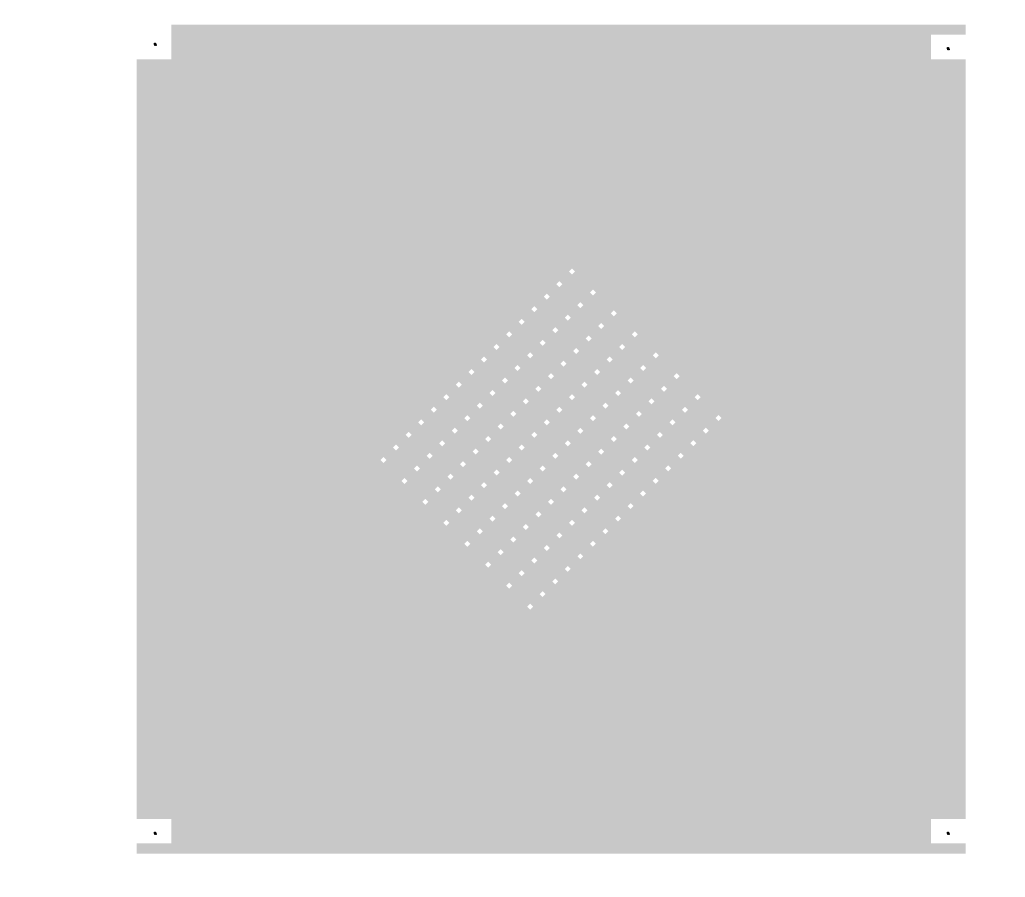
# Model space of a CAD drawing. Header units: inches. Extents: x -55000 to 163233, y -55008 to 54992.
# Drawn here: x -12231 to -580, y 11671 to 21807 of the extents above; entities that cross this region are included whole.
import ezdxf

# ---------------------------------------------------------------- set-up
doc = ezdxf.new("R2010")
doc.units = ezdxf.units.IN
doc.header["$MEASUREMENT"] = 0
doc.linetypes.add('ACAD_ISO07W100', pattern=[3, 0, -3])
doc.layers.get('0').update_dxf_attribs({"color": 20, "linetype": 'ACAD_ISO07W100'})
doc.layers.add('L10D0 Abs', color=4, linetype='Continuous')

# ---------------------------------------------------------------- blocks, each defined once
blk = doc.blocks.new('TUNE')
at = {"layer": 'L10D0 Abs'}
for points in [[(-10, 0), (-10, 12), (-14, 12), (-14, 28), (-10, 28), (-10, 16), (-6, 16), (-6, 28), (-2, 28), (-2, 12), (-6, 12), (-6, 0)], [(4, 0), (4, 6), (2, 6), (2, 14), (4, 14), (4, 8), (6, 8), (6, 14), (8, 14), (8, 6), (6, 6), (6, 0)]]:
    blk.add_lwpolyline(points, close=True, dxfattribs=at)

msp = doc.modelspace()

# ---------------------------------------------------------------- hatches: boundary and pattern name
at = {"layer": 'L10D0 Abs', "transparency": 33554483}
h = msp.add_hatch(color=256, dxfattribs=at)
h.dxf.hatch_style = 1
h.paths.add_polyline_path([(-5667.15783, 18829.89905), (-5702.51317, 18794.54371), (-5737.86851, 18829.89905), (-5702.51317, 18865.25439)], flags=16)
h.paths.add_polyline_path([(-3934.74622, 17097.48744), (-3970.10156, 17062.1321), (-4005.45689, 17097.48744), (-3970.10156, 17132.84278)], flags=16)
h.paths.add_polyline_path([(-4083.23864, 16948.99501), (-4118.59398, 16913.63967), (-4153.94932, 16948.99501), (-4118.59398, 16984.35035)], flags=16)
h.paths.add_polyline_path([(-4231.73106, 16800.50259), (-4267.0864, 16765.14725), (-4302.44174, 16800.50259), (-4267.0864, 16835.85793)], flags=16)
h.paths.add_polyline_path([(-4380.22349, 16652.01016), (-4415.57883, 16616.65483), (-4450.93417, 16652.01016), (-4415.57883, 16687.3655)], flags=16)
h.paths.add_polyline_path([(-4528.71591, 16503.51774), (-4564.07125, 16468.1624), (-4599.42659, 16503.51774), (-4564.07125, 16538.87308)], flags=16)
h.paths.add_polyline_path([(-4677.20834, 16355.02532), (-4712.56368, 16319.66998), (-4747.91901, 16355.02532), (-4712.56368, 16390.38066)], flags=16)
h.paths.add_polyline_path([(-4825.70076, 16206.53289), (-4861.0561, 16171.17755), (-4896.41144, 16206.53289), (-4861.0561, 16241.88823)], flags=16)
h.paths.add_polyline_path([(-4974.19318, 16058.04047), (-5009.54852, 16022.68513), (-5044.90386, 16058.04047), (-5009.54852, 16093.39581)], flags=16)
h.paths.add_polyline_path([(-5122.68561, 15909.54804), (-5158.04095, 15874.1927), (-5193.39629, 15909.54804), (-5158.04095, 15944.90338)], flags=16)
h.paths.add_polyline_path([(-5271.17803, 15761.05562), (-5306.53337, 15725.70028), (-5341.88871, 15761.05562), (-5306.53337, 15796.41096)], flags=16)
h.paths.add_polyline_path([(-4182.23359, 17344.97481), (-4217.58893, 17309.61947), (-4252.94427, 17344.97481), (-4217.58893, 17380.33015)], flags=16)
h.paths.add_polyline_path([(-4330.72601, 17196.48239), (-4366.08135, 17161.12705), (-4401.43669, 17196.48239), (-4366.08135, 17231.83772)], flags=16)
h.paths.add_polyline_path([(-4479.21844, 17047.98996), (-4514.57378, 17012.63462), (-4549.92912, 17047.98996), (-4514.57378, 17083.3453)], flags=16)
h.paths.add_polyline_path([(-4627.71086, 16899.49754), (-4663.0662, 16864.1422), (-4698.42154, 16899.49754), (-4663.0662, 16934.85288)], flags=16)
h.paths.add_polyline_path([(-4776.20329, 16751.00511), (-4811.55863, 16715.64977), (-4846.91396, 16751.00511), (-4811.55863, 16786.36045)], flags=16)
h.paths.add_polyline_path([(-4924.69571, 16602.51269), (-4960.05105, 16567.15735), (-4995.40639, 16602.51269), (-4960.05105, 16637.86803)], flags=16)
h.paths.add_polyline_path([(-5073.18813, 16454.02027), (-5108.54347, 16418.66493), (-5143.89881, 16454.02027), (-5108.54347, 16489.3756)], flags=16)
h.paths.add_polyline_path([(-5221.68056, 16305.52784), (-5257.0359, 16270.1725), (-5292.39124, 16305.52784), (-5257.0359, 16340.88318)], flags=16)
h.paths.add_polyline_path([(-5370.17298, 16157.03542), (-5405.52832, 16121.68008), (-5440.88366, 16157.03542), (-5405.52832, 16192.39076)], flags=16)
h.paths.add_polyline_path([(-5518.66541, 16008.54299), (-5554.02075, 15973.18765), (-5589.37608, 16008.54299), (-5554.02075, 16043.89833)], flags=16)
h.paths.add_polyline_path([(-4429.72096, 17592.46218), (-4465.0763, 17557.10684), (-4500.43164, 17592.46218), (-4465.0763, 17627.81752)], flags=16)
h.paths.add_polyline_path([(-4578.21339, 17443.96976), (-4613.56873, 17408.61442), (-4648.92407, 17443.96976), (-4613.56873, 17479.3251)], flags=16)
h.paths.add_polyline_path([(-4726.70581, 17295.47734), (-4762.06115, 17260.122), (-4797.41649, 17295.47734), (-4762.06115, 17330.83267)], flags=16)
h.paths.add_polyline_path([(-4875.19824, 17146.98491), (-4910.55357, 17111.62957), (-4945.90891, 17146.98491), (-4910.55357, 17182.34025)], flags=16)
h.paths.add_polyline_path([(-5023.69066, 16998.49249), (-5059.046, 16963.13715), (-5094.40134, 16998.49249), (-5059.046, 17033.84783)], flags=16)
h.paths.add_polyline_path([(-5172.18308, 16850.00006), (-5207.53842, 16814.64472), (-5242.89376, 16850.00006), (-5207.53842, 16885.3554)], flags=16)
h.paths.add_polyline_path([(-5320.67551, 16701.50764), (-5356.03085, 16666.1523), (-5391.38619, 16701.50764), (-5356.03085, 16736.86298)], flags=16)
h.paths.add_polyline_path([(-5469.16793, 16553.01521), (-5504.52327, 16517.65988), (-5539.87861, 16553.01521), (-5504.52327, 16588.37055)], flags=16)
h.paths.add_polyline_path([(-5617.66036, 16404.52279), (-5653.01569, 16369.16745), (-5688.37103, 16404.52279), (-5653.01569, 16439.87813)], flags=16)
h.paths.add_polyline_path([(-5766.15278, 16256.03037), (-5801.50812, 16220.67503), (-5836.86346, 16256.03037), (-5801.50812, 16291.38571)], flags=16)
h.paths.add_polyline_path([(-4677.20834, 17839.94956), (-4712.56368, 17804.59422), (-4747.91901, 17839.94956), (-4712.56368, 17875.3049)], flags=16)
h.paths.add_polyline_path([(-4825.70076, 17691.45713), (-4861.0561, 17656.10179), (-4896.41144, 17691.45713), (-4861.0561, 17726.81247)], flags=16)
h.paths.add_polyline_path([(-4974.19318, 17542.96471), (-5009.54852, 17507.60937), (-5044.90386, 17542.96471), (-5009.54852, 17578.32005)], flags=16)
h.paths.add_polyline_path([(-5122.68561, 17394.47228), (-5158.04095, 17359.11695), (-5193.39629, 17394.47228), (-5158.04095, 17429.82762)], flags=16)
h.paths.add_polyline_path([(-5271.17803, 17245.97986), (-5306.53337, 17210.62452), (-5341.88871, 17245.97986), (-5306.53337, 17281.3352)], flags=16)
h.paths.add_polyline_path([(-5419.67046, 17097.48744), (-5455.0258, 17062.1321), (-5490.38114, 17097.48744), (-5455.0258, 17132.84278)], flags=16)
h.paths.add_polyline_path([(-5568.16288, 16948.99501), (-5603.51822, 16913.63967), (-5638.87356, 16948.99501), (-5603.51822, 16984.35035)], flags=16)
h.paths.add_polyline_path([(-5716.65531, 16800.50259), (-5752.01064, 16765.14725), (-5787.36598, 16800.50259), (-5752.01064, 16835.85793)], flags=16)
h.paths.add_polyline_path([(-5865.14773, 16652.01016), (-5900.50307, 16616.65483), (-5935.85841, 16652.01016), (-5900.50307, 16687.3655)], flags=16)
h.paths.add_polyline_path([(-6013.64015, 16503.51774), (-6048.99549, 16468.1624), (-6084.35083, 16503.51774), (-6048.99549, 16538.87308)], flags=16)
h.paths.add_polyline_path([(-4924.69571, 18087.43693), (-4960.05105, 18052.08159), (-4995.40639, 18087.43693), (-4960.05105, 18122.79227)], flags=16)
h.paths.add_polyline_path([(-5073.18813, 17938.94451), (-5108.54347, 17903.58917), (-5143.89881, 17938.94451), (-5108.54347, 17974.29985)], flags=16)
h.paths.add_polyline_path([(-5221.68056, 17790.45208), (-5257.0359, 17755.09674), (-5292.39124, 17790.45208), (-5257.0359, 17825.80742)], flags=16)
h.paths.add_polyline_path([(-5370.17298, 17641.95966), (-5405.52832, 17606.60432), (-5440.88366, 17641.95966), (-5405.52832, 17677.315)], flags=16)
h.paths.add_polyline_path([(-5518.66541, 17493.46723), (-5554.02075, 17458.11189), (-5589.37608, 17493.46723), (-5554.02075, 17528.82257)], flags=16)
h.paths.add_polyline_path([(-5667.15783, 17344.97481), (-5702.51317, 17309.61947), (-5737.86851, 17344.97481), (-5702.51317, 17380.33015)], flags=16)
h.paths.add_polyline_path([(-5815.65025, 17196.48239), (-5851.00559, 17161.12705), (-5886.36093, 17196.48239), (-5851.00559, 17231.83772)], flags=16)
h.paths.add_polyline_path([(-5964.14268, 17047.98996), (-5999.49802, 17012.63462), (-6034.85336, 17047.98996), (-5999.49802, 17083.3453)], flags=16)
h.paths.add_polyline_path([(-6112.6351, 16899.49754), (-6147.99044, 16864.1422), (-6183.34578, 16899.49754), (-6147.99044, 16934.85288)], flags=16)
h.paths.add_polyline_path([(-6261.12753, 16751.00511), (-6296.48287, 16715.64977), (-6331.8382, 16751.00511), (-6296.48287, 16786.36045)], flags=16)
h.paths.add_polyline_path([(-5172.18308, 18334.9243), (-5207.53842, 18299.56896), (-5242.89376, 18334.9243), (-5207.53842, 18370.27964)], flags=16)
h.paths.add_polyline_path([(-5320.67551, 18186.43188), (-5356.03085, 18151.07654), (-5391.38619, 18186.43188), (-5356.03085, 18221.78722)], flags=16)
h.paths.add_polyline_path([(-5469.16793, 18037.93946), (-5504.52327, 18002.58412), (-5539.87861, 18037.93946), (-5504.52327, 18073.29479)], flags=16)
h.paths.add_polyline_path([(-5617.66036, 17889.44703), (-5653.01569, 17854.09169), (-5688.37103, 17889.44703), (-5653.01569, 17924.80237)], flags=16)
h.paths.add_polyline_path([(-5766.15278, 17740.95461), (-5801.50812, 17705.59927), (-5836.86346, 17740.95461), (-5801.50812, 17776.30995)], flags=16)
h.paths.add_polyline_path([(-5914.6452, 17592.46218), (-5950.00054, 17557.10684), (-5985.35588, 17592.46218), (-5950.00054, 17627.81752)], flags=16)
h.paths.add_polyline_path([(-6063.13763, 17443.96976), (-6098.49297, 17408.61442), (-6133.84831, 17443.96976), (-6098.49297, 17479.3251)], flags=16)
h.paths.add_polyline_path([(-6211.63005, 17295.47734), (-6246.98539, 17260.122), (-6282.34073, 17295.47734), (-6246.98539, 17330.83267)], flags=16)
h.paths.add_polyline_path([(-6360.12248, 17146.98491), (-6395.47782, 17111.62957), (-6430.83315, 17146.98491), (-6395.47782, 17182.34025)], flags=16)
h.paths.add_polyline_path([(-6508.6149, 16998.49249), (-6543.97024, 16963.13715), (-6579.32558, 16998.49249), (-6543.97024, 17033.84783)], flags=16)
h.paths.add_polyline_path([(-5419.67046, 18582.41168), (-5455.0258, 18547.05634), (-5490.38114, 18582.41168), (-5455.0258, 18617.76702)], flags=16)
h.paths.add_polyline_path([(-5568.16288, 18433.91925), (-5603.51822, 18398.56391), (-5638.87356, 18433.91925), (-5603.51822, 18469.27459)], flags=16)
h.paths.add_polyline_path([(-5716.65531, 18285.42683), (-5752.01064, 18250.07149), (-5787.36598, 18285.42683), (-5752.01064, 18320.78217)], flags=16)
h.paths.add_polyline_path([(-5865.14773, 18136.9344), (-5900.50307, 18101.57907), (-5935.85841, 18136.9344), (-5900.50307, 18172.28974)], flags=16)
h.paths.add_polyline_path([(-6013.64015, 17988.44198), (-6048.99549, 17953.08664), (-6084.35083, 17988.44198), (-6048.99549, 18023.79732)], flags=16)
h.paths.add_polyline_path([(-6162.13258, 17839.94956), (-6197.48792, 17804.59422), (-6232.84326, 17839.94956), (-6197.48792, 17875.3049)], flags=16)
h.paths.add_polyline_path([(-6310.625, 17691.45713), (-6345.98034, 17656.10179), (-6381.33568, 17691.45713), (-6345.98034, 17726.81247)], flags=16)
h.paths.add_polyline_path([(-6459.11743, 17542.96471), (-6494.47276, 17507.60937), (-6529.8281, 17542.96471), (-6494.47276, 17578.32005)], flags=16)
h.paths.add_polyline_path([(-6607.60985, 17394.47228), (-6642.96519, 17359.11695), (-6678.32053, 17394.47228), (-6642.96519, 17429.82762)], flags=16)
h.paths.add_polyline_path([(-6756.10227, 17245.97986), (-6791.45761, 17210.62452), (-6826.81295, 17245.97986), (-6791.45761, 17281.3352)], flags=16)
h.paths.add_polyline_path([(-5815.65025, 18681.40663), (-5851.00559, 18646.05129), (-5886.36093, 18681.40663), (-5851.00559, 18716.76197)], flags=16)
h.paths.add_polyline_path([(-5964.14268, 18532.9142), (-5999.49802, 18497.55886), (-6034.85336, 18532.9142), (-5999.49802, 18568.26954)], flags=16)
h.paths.add_polyline_path([(-6112.6351, 18384.42178), (-6147.99044, 18349.06644), (-6183.34578, 18384.42178), (-6147.99044, 18419.77712)], flags=16)
h.paths.add_polyline_path([(-6261.12753, 18235.92935), (-6296.48287, 18200.57401), (-6331.8382, 18235.92935), (-6296.48287, 18271.28469)], flags=16)
h.paths.add_polyline_path([(-6409.61995, 18087.43693), (-6444.97529, 18052.08159), (-6480.33063, 18087.43693), (-6444.97529, 18122.79227)], flags=16)
h.paths.add_polyline_path([(-6558.11237, 17938.94451), (-6593.46771, 17903.58917), (-6628.82305, 17938.94451), (-6593.46771, 17974.29985)], flags=16)
h.paths.add_polyline_path([(-6706.6048, 17790.45208), (-6741.96014, 17755.09674), (-6777.31548, 17790.45208), (-6741.96014, 17825.80742)], flags=16)
h.paths.add_polyline_path([(-6855.09722, 17641.95966), (-6890.45256, 17606.60432), (-6925.8079, 17641.95966), (-6890.45256, 17677.315)], flags=16)
h.paths.add_polyline_path([(-7003.58965, 17493.46723), (-7038.94499, 17458.11189), (-7074.30032, 17493.46723), (-7038.94499, 17528.82257)], flags=16)
h.paths.add_polyline_path([(-5419.67046, 15612.5632), (-5455.0258, 15577.20786), (-5490.38114, 15612.5632), (-5455.0258, 15647.91853)], flags=16)
h.paths.add_polyline_path([(-5568.16288, 15464.07077), (-5603.51822, 15428.71543), (-5638.87356, 15464.07077), (-5603.51822, 15499.42611)], flags=16)
h.paths.add_polyline_path([(-5716.65531, 15315.57835), (-5752.01064, 15280.22301), (-5787.36598, 15315.57835), (-5752.01064, 15350.93369)], flags=16)
h.paths.add_polyline_path([(-5865.14773, 15167.08592), (-5900.50307, 15131.73058), (-5935.85841, 15167.08592), (-5900.50307, 15202.44126)], flags=16)
h.paths.add_polyline_path([(-6013.64015, 15018.5935), (-6048.99549, 14983.23816), (-6084.35083, 15018.5935), (-6048.99549, 15053.94884)], flags=16)
h.paths.add_polyline_path([(-6162.13258, 14870.10108), (-6197.48792, 14834.74574), (-6232.84326, 14870.10108), (-6197.48792, 14905.45641)], flags=16)
h.paths.add_polyline_path([(-5667.15783, 15860.05057), (-5702.51317, 15824.69523), (-5737.86851, 15860.05057), (-5702.51317, 15895.40591)], flags=16)
h.paths.add_polyline_path([(-5815.65025, 15711.55815), (-5851.00559, 15676.20281), (-5886.36093, 15711.55815), (-5851.00559, 15746.91348)], flags=16)
h.paths.add_polyline_path([(-5964.14268, 15563.06572), (-5999.49802, 15527.71038), (-6034.85336, 15563.06572), (-5999.49802, 15598.42106)], flags=16)
h.paths.add_polyline_path([(-6112.6351, 15414.5733), (-6147.99044, 15379.21796), (-6183.34578, 15414.5733), (-6147.99044, 15449.92864)], flags=16)
h.paths.add_polyline_path([(-6261.12753, 15266.08087), (-6296.48287, 15230.72553), (-6331.8382, 15266.08087), (-6296.48287, 15301.43621)], flags=16)
h.paths.add_polyline_path([(-6409.61995, 15117.58845), (-6444.97529, 15082.23311), (-6480.33063, 15117.58845), (-6444.97529, 15152.94379)], flags=16)
h.paths.add_polyline_path([(-7152.08207, 17344.97481), (-7187.43741, 17309.61947), (-7222.79275, 17344.97481), (-7187.43741, 17380.33015)], flags=16)
h.paths.add_polyline_path([(-5914.6452, 16107.53794), (-5950.00054, 16072.1826), (-5985.35588, 16107.53794), (-5950.00054, 16142.89328)], flags=16)
h.paths.add_polyline_path([(-6657.10732, 15365.07582), (-6692.46266, 15329.72048), (-6727.818, 15365.07582), (-6692.46266, 15400.43116)], flags=16)
h.paths.add_polyline_path([(-7894.54419, 16602.51269), (-7929.89953, 16567.15735), (-7965.25487, 16602.51269), (-7929.89953, 16637.86803)], flags=16)
h.paths.add_polyline_path([(-6657.10732, 16850.00006), (-6692.46266, 16814.64472), (-6727.818, 16850.00006), (-6692.46266, 16885.3554)], flags=16)
h.paths.add_polyline_path([(-6904.5947, 17097.48744), (-6939.95004, 17062.1321), (-6975.30538, 17097.48744), (-6939.95004, 17132.84278)], flags=16)
h.paths.add_polyline_path([(-7300.57449, 17196.48239), (-7335.92983, 17161.12705), (-7371.28517, 17196.48239), (-7335.92983, 17231.83772)], flags=16)
h.paths.add_polyline_path([(-7449.06692, 17047.98996), (-7484.42226, 17012.63462), (-7519.7776, 17047.98996), (-7484.42226, 17083.3453)], flags=16)
h.paths.add_polyline_path([(-7053.08712, 16948.99501), (-7088.44246, 16913.63967), (-7123.7978, 16948.99501), (-7088.44246, 16984.35035)], flags=16)
h.paths.add_polyline_path([(-6954.09217, 16553.01521), (-6989.44751, 16517.65988), (-7024.80285, 16553.01521), (-6989.44751, 16588.37055)], flags=16)
h.paths.add_polyline_path([(-6508.6149, 15513.56825), (-6543.97024, 15478.21291), (-6579.32558, 15513.56825), (-6543.97024, 15548.92359)], flags=16)
h.paths.add_polyline_path([(-6063.13763, 15959.04552), (-6098.49297, 15923.69018), (-6133.84831, 15959.04552), (-6098.49297, 15994.40086)], flags=16)
h.paths.add_polyline_path([(-6211.63005, 15810.55309), (-6246.98539, 15775.19776), (-6282.34073, 15810.55309), (-6246.98539, 15845.90843)], flags=16)
h.paths.add_polyline_path([(-6360.12248, 15662.06067), (-6395.47782, 15626.70533), (-6430.83315, 15662.06067), (-6395.47782, 15697.41601)], flags=16)
h.paths.add_polyline_path([(-6162.13258, 16355.02532), (-6197.48792, 16319.66998), (-6232.84326, 16355.02532), (-6197.48792, 16390.38066)], flags=16)
h.paths.add_polyline_path([(-6310.625, 16206.53289), (-6345.98034, 16171.17755), (-6381.33568, 16206.53289), (-6345.98034, 16241.88823)], flags=16)
h.paths.add_polyline_path([(-6459.11743, 16058.04047), (-6494.47276, 16022.68513), (-6529.8281, 16058.04047), (-6494.47276, 16093.39581)], flags=16)
h.paths.add_polyline_path([(-6607.60985, 15909.54804), (-6642.96519, 15874.1927), (-6678.32053, 15909.54804), (-6642.96519, 15944.90338)], flags=16)
h.paths.add_polyline_path([(-6756.10227, 15761.05562), (-6791.45761, 15725.70028), (-6826.81295, 15761.05562), (-6791.45761, 15796.41096)], flags=16)
h.paths.add_polyline_path([(-6904.5947, 15612.5632), (-6939.95004, 15577.20786), (-6975.30538, 15612.5632), (-6939.95004, 15647.91853)], flags=16)
h.paths.add_polyline_path([(-6409.61995, 16602.51269), (-6444.97529, 16567.15735), (-6480.33063, 16602.51269), (-6444.97529, 16637.86803)], flags=16)
h.paths.add_polyline_path([(-6558.11237, 16454.02027), (-6593.46771, 16418.66493), (-6628.82305, 16454.02027), (-6593.46771, 16489.3756)], flags=16)
h.paths.add_polyline_path([(-6706.6048, 16305.52784), (-6741.96014, 16270.1725), (-6777.31548, 16305.52784), (-6741.96014, 16340.88318)], flags=16)
h.paths.add_polyline_path([(-6855.09722, 16157.03542), (-6890.45256, 16121.68008), (-6925.8079, 16157.03542), (-6890.45256, 16192.39076)], flags=16)
h.paths.add_polyline_path([(-7003.58965, 16008.54299), (-7038.94499, 15973.18765), (-7074.30032, 16008.54299), (-7038.94499, 16043.89833)], flags=16)
h.paths.add_polyline_path([(-7152.08207, 15860.05057), (-7187.43741, 15824.69523), (-7222.79275, 15860.05057), (-7187.43741, 15895.40591)], flags=16)
h.paths.add_polyline_path([(-6805.59975, 16701.50764), (-6840.95509, 16666.1523), (-6876.31043, 16701.50764), (-6840.95509, 16736.86298)], flags=16)
h.paths.add_polyline_path([(-7102.5846, 16404.52279), (-7137.93994, 16369.16745), (-7173.29527, 16404.52279), (-7137.93994, 16439.87813)], flags=16)
h.paths.add_polyline_path([(-7251.07702, 16256.03037), (-7286.43236, 16220.67503), (-7321.7877, 16256.03037), (-7286.43236, 16291.38571)], flags=16)
h.paths.add_polyline_path([(-7399.56944, 16107.53794), (-7434.92478, 16072.1826), (-7470.28012, 16107.53794), (-7434.92478, 16142.89328)], flags=16)
h.paths.add_polyline_path([(-7201.57955, 16800.50259), (-7236.93488, 16765.14725), (-7272.29022, 16800.50259), (-7236.93488, 16835.85793)], flags=16)
h.paths.add_polyline_path([(-7350.07197, 16652.01016), (-7385.42731, 16616.65483), (-7420.78265, 16652.01016), (-7385.42731, 16687.3655)], flags=16)
h.paths.add_polyline_path([(-7498.56439, 16503.51774), (-7533.91973, 16468.1624), (-7569.27507, 16503.51774), (-7533.91973, 16538.87308)], flags=16)
h.paths.add_polyline_path([(-7647.05682, 16355.02532), (-7682.41216, 16319.66998), (-7717.7675, 16355.02532), (-7682.41216, 16390.38066)], flags=16)
h.paths.add_polyline_path([(-7597.55934, 16899.49754), (-7632.91468, 16864.1422), (-7668.27002, 16899.49754), (-7632.91468, 16934.85288)], flags=16)
h.paths.add_polyline_path([(-7746.05177, 16751.00511), (-7781.40711, 16715.64977), (-7816.76245, 16751.00511), (-7781.40711, 16786.36045)], flags=16)
h.paths.add_polyline_path([(-10850, 12360), (-10440, 12360), (-10440, 12070), (-10850, 12070), (-10850, 11950), (-1050, 11950), (-1050, 12070), (-1460, 12070), (-1460, 12360), (-1050, 12360), (-1050, 21340), (-1460, 21340), (-1460, 21630), (-1050, 21630), (-1050, 21750), (-10440, 21750), (-10440, 21340), (-10850, 21340)])

# ---------------------------------------------------------------- linework, layer by layer
msp.add_circle((-19.81589, 126.61364), 50874.56217)

# ---------------------------------------------------------------- block references
for p in [(-10625, 21500), (-1250, 21450), (-10625, 12175), (-1250, 12175)]:
    msp.add_blockref('TUNE', p)

doc.saveas('drawing.dxf')
